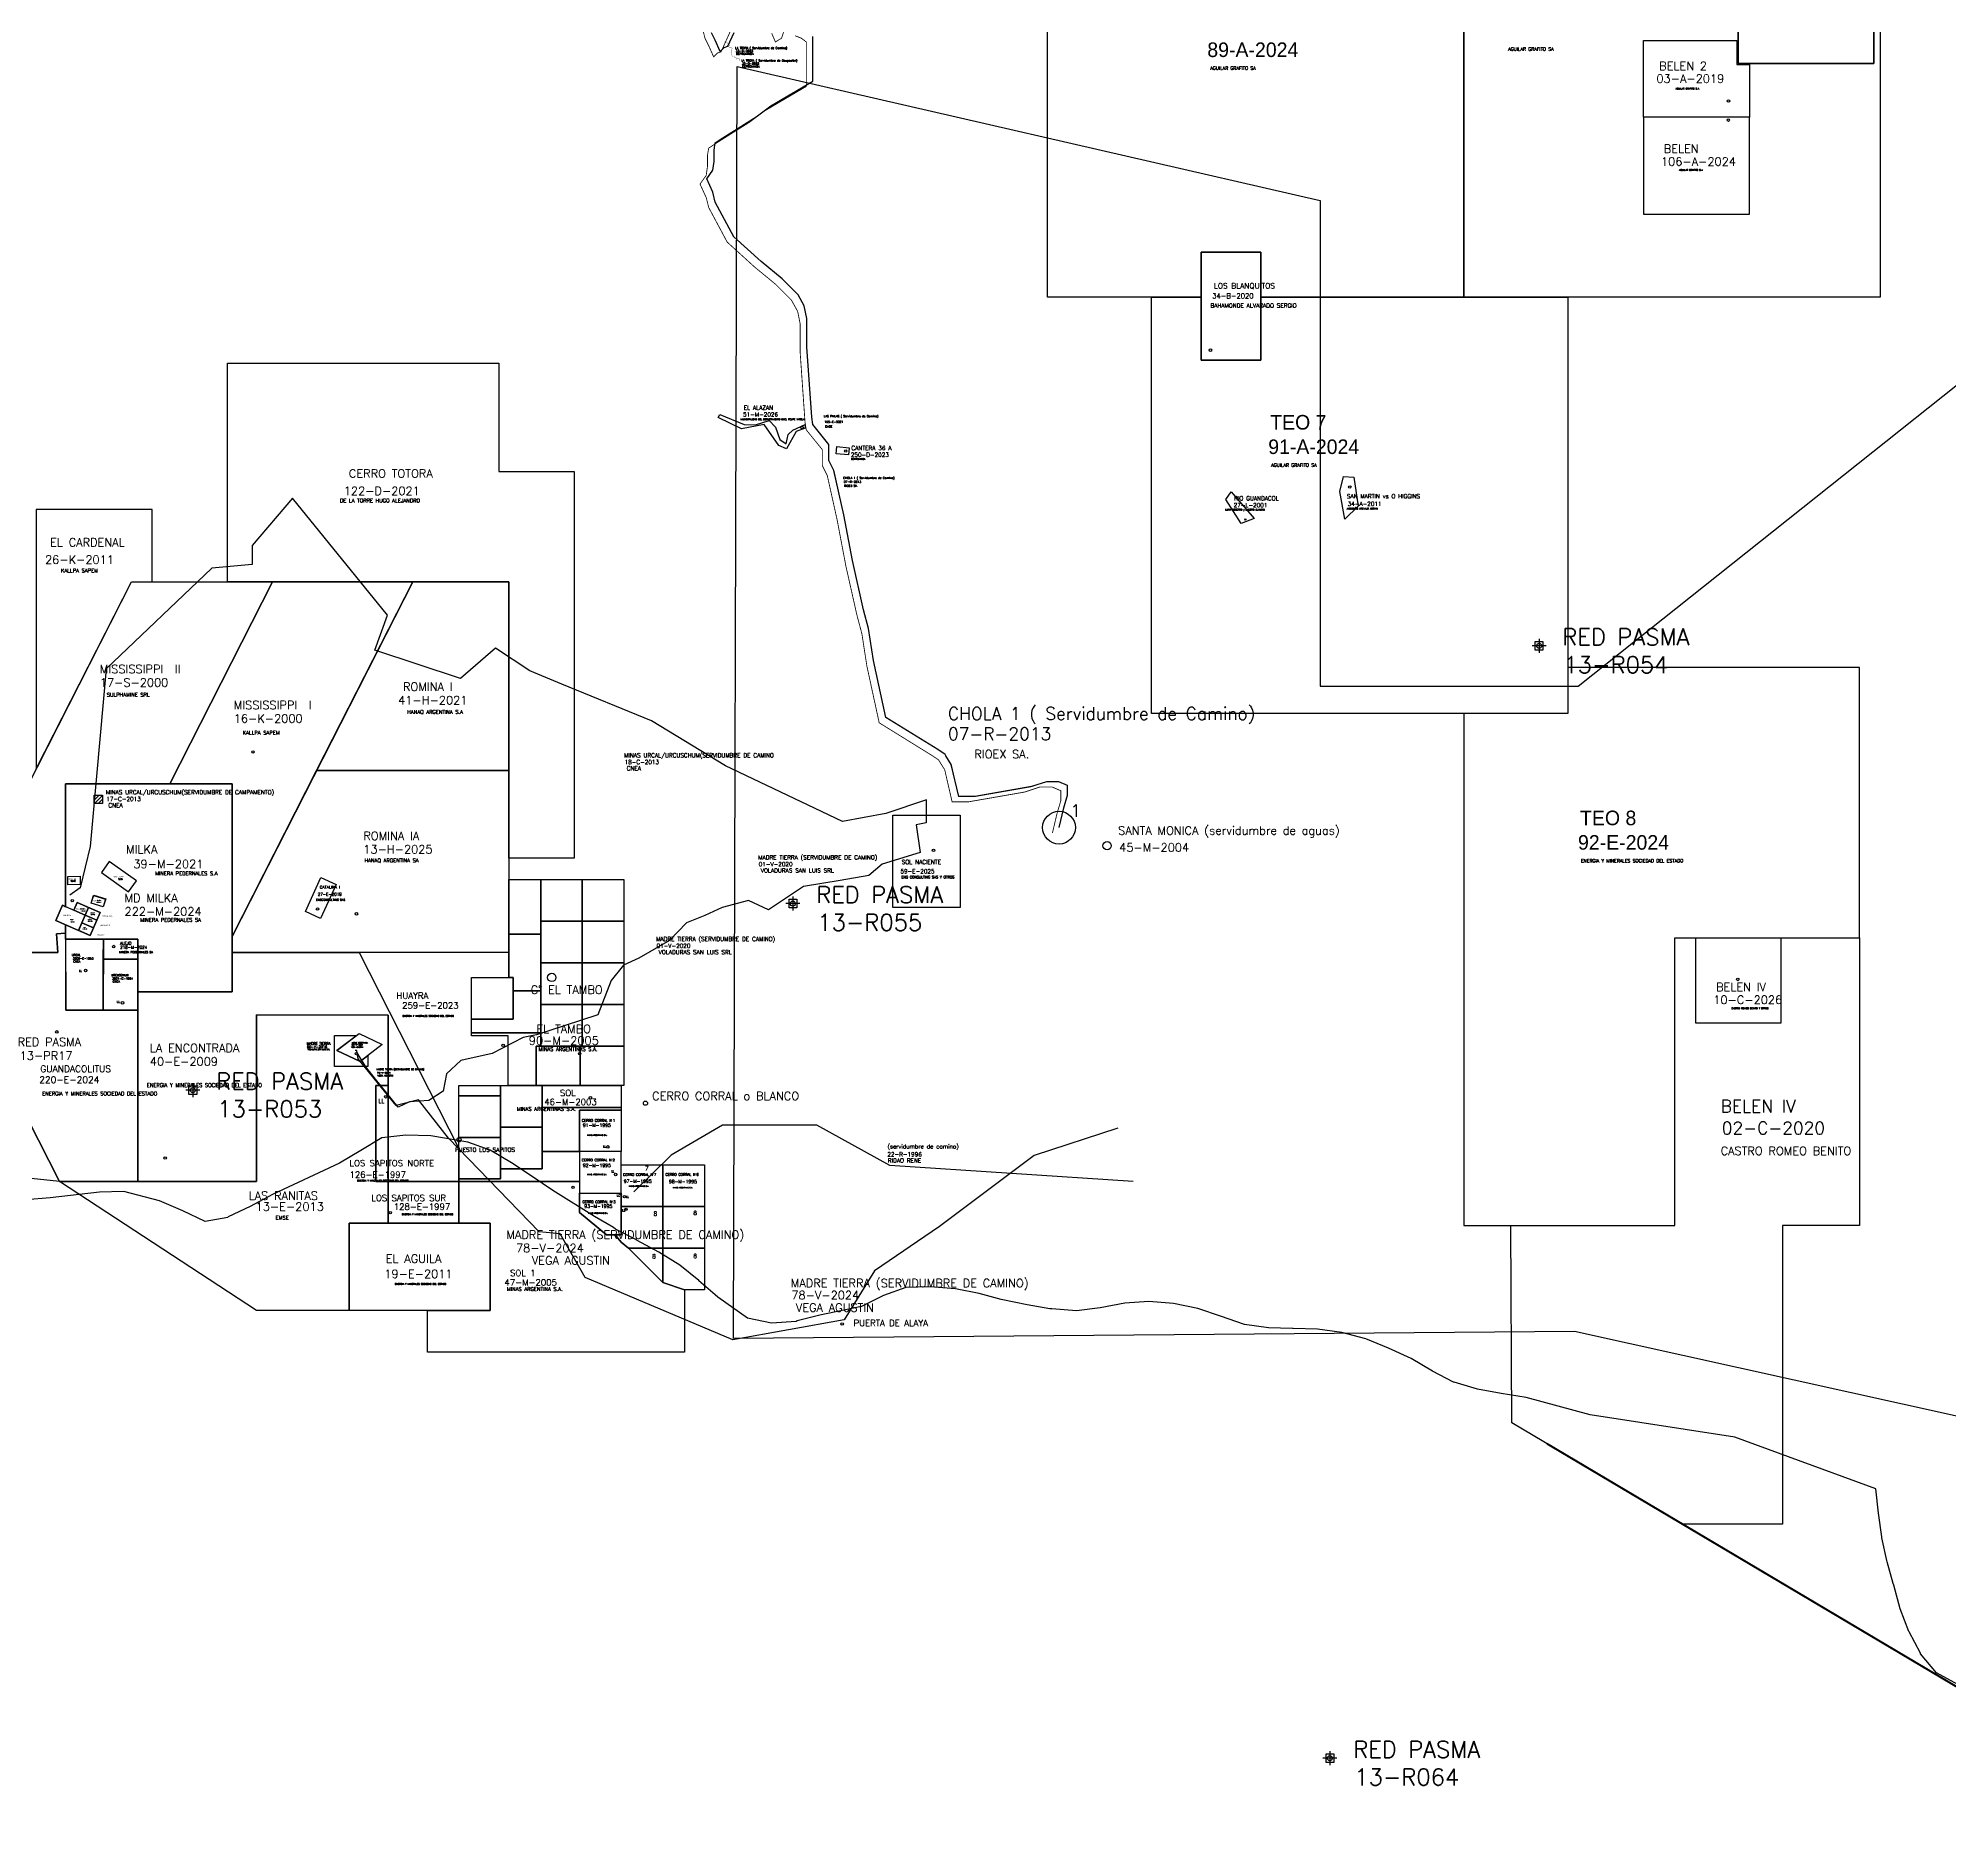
# Model space of a CAD drawing. Header units: metres. Extents: x -4406421 to 6012633, y 6449185 to 13337258.
# Drawn here: x 2520303 to 2566224, y 6709656 to 6752455 of the extents above; entities that cross this region are included whole.
import ezdxf

# ---------------------------------------------------------------- set-up
doc = ezdxf.new("R2010")
doc.units = ezdxf.units.M
doc.header["$LTSCALE"] = 20
doc.header["$MEASUREMENT"] = 0
for name, color, linetype in [('BLOQUE-PASMA', 40, 'CONTINUOUS'), ('CAMINOS', 7, 'CONTINUOUS'), ('CANTERAS', 6, 'CONTINUOUS'), ('CATEOS', 7, 'CONTINUOUS'), ('LIMDEP', 9, 'CONTINUOUS'), ('LIMITES', 119, 'CONTINUOUS'), ('MANIFEST', 1, 'CONTINUOUS'), ('MANIFEST-TEMP', 3, 'CONTINUOUS'), ('MINAPASMA', 40, 'CONTINUOUS'), ('MINAS', 76, 'CONTINUOUS'), ('P.A.S.M.A puntos', 241, 'CONTINUOUS'), ('PASMA NOMBRE', 40, 'CONTINUOUS'), ('SERVIDUMBRE', 44, 'CONTINUOUS'), ('ZONAS', 5, 'CONTINUOUS')]:
    doc.layers.add(name, color=color, linetype=linetype)
doc.layers.add('TITULARES', color=7, linetype='CONTINUOUS', true_color=0x04fbc6)
doc.styles.add('ROMANS', font='romans.shx', dxfattribs={"oblique": 1.17516e-08, "height": 3})

msp = doc.modelspace()

# ---------------------------------------------------------------- hatches: boundary and pattern name
at = {"layer": 'SERVIDUMBRE', "ltscale": 100}
h = msp.add_hatch(dxfattribs=at)
h.set_pattern_fill('ANSI31', color=256, scale=500, style=0)
h.paths.add_polyline_path([(2521648, 6734269), (2521848, 6734269), (2521848, 6734069), (2521648, 6734069)])

# ---------------------------------------------------------------- linework, layer by layer
at = {"layer": 'CAMINOS', "color": 2, "linetype": 'Continuous'}
msp.add_circle((2532640, 6729892), 100, dxfattribs=at)
at = {"layer": 'CAMINOS', "linetype": 'Continuous'}
for centre in [(2534890, 6726870), (2530410, 6725992)]:
    msp.add_circle(centre, 50, dxfattribs=at)
at = {"layer": 'CAMINOS', "color": 2, "ltscale": 100}
msp.add_circle((2539616, 6721567), 30, dxfattribs=at)
at = {"layer": 'CANTERAS', "ltscale": 100}
for points in [[(2548240, 6747315), (2549674, 6747315), (2549674, 6744717), (2548240, 6744717)], [(2538097, 6742668), (2537741, 6743176), (2537200, 6743073), (2536639, 6743346), (2536678, 6743418), (2537264, 6743176), (2537537, 6743171), (2537864, 6743275), (2538012, 6743112), (2538118, 6742816), (2538271, 6742709), (2538315, 6742931), (2538427, 6743041), (2538730, 6743172), (2538725, 6743091), (2538509, 6743007), (2538275, 6742592)], [(2539486, 6742646), (2539784, 6742617), (2539768, 6742443), (2539469, 6742472)], [(2552015, 6741215), (2551694, 6740898), (2551573, 6741563), (2551663, 6741927), (2551911, 6741913)]]:
    msp.add_lwpolyline(points, close=True, dxfattribs=at)
at = {"layer": 'CANTERAS', "linetype": 'Continuous'}
msp.add_lwpolyline([(2549512, 6740913), (2549202, 6740793), (2548829, 6741370), (2548962, 6741556)], close=True, dxfattribs=at)
at = {"layer": 'CANTERAS', "ltscale": 100}
for centre in [(2548463, 6744962), (2538652, 6743102), (2539701, 6742538), (2551810, 6741673)]:
    msp.add_circle(centre, 30, dxfattribs=at)
at = {"layer": 'CANTERAS', "linetype": 'Continuous'}
msp.add_circle((2549299, 6740893), 15.1, dxfattribs=at)
at = {"layer": 'CATEOS', "ltscale": 100}
for points in [[(2564400, 6761042), (2564400, 6751849), (2561138, 6751849), (2561138, 6761042)], [(2524850, 6744650), (2531370, 6744650), (2531370, 6742050), (2533180, 6742050), (2533180, 6732760), (2531610, 6732760), (2531610, 6739392), (2524850, 6739392)], [(2522545, 6739392), (2523043, 6739392), (2523043, 6741133), (2520257, 6741133), (2520257, 6734902)], [(2531610, 6739392), (2531610, 6734861), (2526991, 6734861), (2529301, 6739392)], [(2564054, 6737334), (2557048, 6737334), (2557048, 6736234), (2554548, 6736234), (2554548, 6723935), (2559619, 6723935), (2559619, 6730841), (2564054, 6730841)], [(2513582, 6725753), (2513310, 6730492), (2518010, 6730492), (2520813, 6724992)], [(2520813, 6724992), (2525545, 6724992), (2525545, 6728992), (2528707, 6728987), (2528707, 6727292), (2528410, 6727292), (2528410, 6724992), (2528707, 6724992), (2528707, 6723992), (2527769, 6723992), (2527769, 6721892), (2525545, 6721892)], [(2527769, 6723992), (2531160, 6723992), (2531160, 6721892), (2527769, 6721892)]]:
    msp.add_lwpolyline(points, close=True, dxfattribs=at)
at = {"layer": 'CATEOS', "color": 0, "ltscale": 100}
for points in [[(2544548, 6756234), (2554548, 6756234), (2554548, 6746234), (2549674, 6746234), (2549674, 6747315), (2548240, 6747315), (2548240, 6746234), (2544548, 6746234)], [(2554548, 6756234), (2561138, 6756234), (2561138, 6751849), (2564400, 6751849), (2564400, 6756234), (2564548, 6756234), (2564548, 6746234), (2554548, 6746234)], [(2547048, 6746234), (2548240, 6746234), (2548240, 6744717), (2549674, 6744717), (2549674, 6746234), (2557048, 6746234), (2557048, 6736234), (2547048, 6736234)], [(2520960, 6734542), (2524960, 6734542), (2524960, 6729542), (2522693, 6729542), (2522693, 6730809), (2520960, 6730809), (2520960, 6731155), (2520723, 6731258), (2520883, 6731625), (2520960, 6731591)], [(2559619, 6730841), (2564054, 6730841), (2564054, 6723935), (2562204, 6723935), (2562204, 6716761), (2559800, 6716761), (2555700, 6719194), (2555682, 6723935), (2559619, 6723935)]]:
    msp.add_lwpolyline(points, close=True, dxfattribs=at)
at = {"layer": 'LIMDEP', "linetype": 'Continuous'}
msp.add_lwpolyline([(2566416, 6712908), (2565904, 6713188), (2565520, 6713645), (2565520, 6713656), (2565252, 6714167), (2565242, 6714178), (2565033, 6714723), (2564881, 6715289), (2564862, 6715333), (2564720, 6715855), (2564710, 6715888), (2564588, 6716432), (2564588, 6716455), (2564514, 6717020), (2564449, 6717608), (2561058, 6718846), (2557585, 6719386), (2556048, 6719803), (2555448, 6719895), (2554878, 6719998), (2554317, 6720167), (2554298, 6720167), (2553795, 6720435), (2553284, 6720737), (2552743, 6720983), (2552192, 6721207), (2551621, 6721365), (2551031, 6721446), (2550450, 6721459), (2550431, 6721459), (2549859, 6721473), (2549279, 6721553), (2549259, 6721564), (2548728, 6721744), (2548157, 6721935), (2547577, 6722059), (2546986, 6722106), (2546405, 6722064), (2545814, 6721956), (2545242, 6721880), (2544652, 6721927), (2544603, 6721927), (2544061, 6722029), (2543432, 6722153), (2542910, 6722299), (2542339, 6722412), (2541729, 6722459), (2541148, 6722439), (2540605, 6722252), (2540081, 6721988), (2539083, 6721781), (2538531, 6721639), (2538511, 6721628), (2537921, 6721586), (2537340, 6721709), (2536625, 6722211), (2536567, 6722266), (2536171, 6722600), (2536171, 6722611), (2535717, 6722978), (2535215, 6723290), (2534692, 6723569), (2534644, 6723602), (2534170, 6723848), (2534122, 6723881), (2533668, 6724148), (2532662, 6724772), (2532169, 6725106), (2531676, 6725440), (2531163, 6725741), (2530622, 6725931), (2529731, 6726088), (2529130, 6726101), (2528559, 6726036), (2528054, 6725738), (2527540, 6725428), (2525930, 6724678), (2525397, 6724391), (2524864, 6724138), (2524854, 6724127), (2524311, 6724028), (2523779, 6724284), (2523218, 6724529), (2522357, 6724753), (2521775, 6724731), (2520593, 6724601), (2520003, 6724546)], dxfattribs=at)
at = {"layer": 'LIMITES', "ltscale": 1500, "const_width": 50, "flags": 128}
msp.add_lwpolyline([(2556547, 6718691), (2571732, 6709681)], dxfattribs=at)
at = {"layer": 'MANIFEST', "ltscale": 100}
for points in [[(2558870, 6752400), (2561110, 6752400), (2561110, 6751825), (2561410, 6751825), (2561410, 6750561), (2558870, 6750561)], [(2561410, 6750561), (2558870, 6750561), (2558870, 6748228), (2561410, 6748228)], [(2522545, 6739392), (2525934, 6739392), (2523462, 6734542), (2520960, 6734542), (2520960, 6731591), (2520883, 6731625), (2520723, 6731258), (2520960, 6731155), (2520960, 6730953), (2520740, 6730938), (2520774, 6730492), (2518010, 6730492)], [(2531610, 6734861), (2531610, 6730492), (2524960, 6730492), (2524960, 6730874), (2526991, 6734861)], [(2520960, 6734542), (2524960, 6734542), (2524960, 6729542), (2522693, 6729542), (2522693, 6730809), (2520961, 6730809), (2520960, 6731155), (2521548, 6730899), (2521789, 6731452), (2521239, 6731692), (2521158, 6731505), (2520960, 6731591)], [(2540836, 6733790), (2542450, 6733790), (2542450, 6731569), (2540836, 6731569)], [(2527094, 6732292), (2527458, 6732126), (2527085, 6731307), (2526721, 6731473)], [(2521867, 6730809), (2522693, 6730809), (2522693, 6730330), (2521866, 6730330)], [(2560125, 6730841), (2562169, 6730841), (2562169, 6728795), (2560125, 6728795)], [(2528010, 6730492), (2530410, 6725782), (2530410, 6727292), (2531595, 6727292), (2531595, 6728492), (2530710, 6728492), (2530710, 6729892), (2531610, 6729892), (2531610, 6730492)], [(2528013, 6728545), (2528568, 6728282), (2528033, 6727874), (2527478, 6728137)], [(2530410, 6724992), (2533305, 6724992), (2533305, 6724247), (2533954, 6723707), (2534159, 6723707), (2534305, 6723532), (2534480, 6723386), (2535305, 6722561), (2535830, 6722386), (2535831, 6720892), (2529653, 6720892), (2529653, 6721892), (2531160, 6721892), (2531160, 6723992), (2530410, 6723992)]]:
    msp.add_lwpolyline(points, close=True, dxfattribs=at)
at = {"layer": 'MANIFEST', "linetype": 'Continuous'}
for points in [[(2523462, 6734542), (2525934, 6739392), (2529301, 6739392), (2524960, 6730874), (2524960, 6734542)], [(2528707, 6724992), (2530410, 6724992), (2530410, 6723992), (2528707, 6723992)]]:
    msp.add_lwpolyline(points, close=True, dxfattribs=at)
at = {"layer": 'MANIFEST', "color": 1, "ltscale": 100}
for points in [[(2518010, 6730492), (2520774, 6730492), (2520740, 6730938), (2520960, 6730953), (2520966, 6729107), (2522693, 6729109), (2522693, 6724992), (2520813, 6724992)], [(2522693, 6729542), (2524960, 6729542), (2524960, 6730492), (2528010, 6730492), (2530410, 6725782), (2530410, 6724992), (2528707, 6724992), (2528707, 6728987), (2525545, 6728992), (2525545, 6724992), (2522693, 6724992)]]:
    msp.add_lwpolyline(points, close=True, dxfattribs=at)
at = {"layer": 'MANIFEST', "ltscale": 100}
for centre in [(2560908, 6750947), (2560906, 6750488), (2541809, 6732944), (2527013, 6731536), (2527947, 6731419), (2522116, 6730633), (2561131, 6729844), (2527947, 6728061), (2531471, 6728262), (2533310, 6728060), (2533568, 6727000), (2533150, 6724850)]:
    msp.add_circle(centre, 30, dxfattribs=at)
at = {"layer": 'MANIFEST', "linetype": 'Continuous'}
for centre in [(2525462, 6735309), (2528760, 6724242)]:
    msp.add_circle(centre, 30, dxfattribs=at)
at = {"layer": 'MANIFEST', "color": 1, "ltscale": 100}
for centre in [(2521120, 6731736), (2520750, 6728583), (2523351, 6725552)]:
    msp.add_circle(centre, 30, dxfattribs=at)
at = {"layer": 'MANIFEST-TEMP', "color": 4, "ltscale": 100}
msp.add_lwpolyline([(2520966, 6729107), (2520966, 6730809), (2521867, 6730809), (2521866, 6729110)], close=True, dxfattribs=at)
at = {"layer": 'MANIFEST-TEMP', "ltscale": 100}
msp.add_lwpolyline([(2528220, 6728016), (2528220, 6727750), (2527420, 6727750), (2527420, 6728500), (2527954, 6728500), (2527478, 6728137), (2528033, 6727874)], close=True, dxfattribs=at)
at = {"layer": 'MANIFEST-TEMP', "color": 2, "ltscale": 100}
for centre, radius in [((2522693, 6729542), 0.00257), ((2524960, 6729542), 0.00578)]:
    msp.add_circle(centre, radius, dxfattribs=at)
at = {"layer": 'MINAPASMA'}
for p, q in [((2520723, 6731258), (2520883, 6731625)), ((2520883, 6731625), (2521433, 6731386)), ((2521158, 6731505), (2521237, 6731689)), ((2521237, 6731689), (2521513, 6731569)), ((2521576, 6731672), (2521634, 6731863)), ((2521863, 6731585), (2521576, 6731672)), ((2521634, 6731863), (2521921, 6731776)), ((2521921, 6731776), (2521863, 6731585)), ((2521273, 6731019), (2520723, 6731258)), ((2521433, 6731386), (2521158, 6731505)), ((2521433, 6731386), (2521273, 6731019)), ((2521273, 6731019), (2521353, 6731202)), ((2521353, 6731202), (2521433, 6731386)), ((2521353, 6731202), (2521628, 6731083)), ((2521628, 6731083), (2521353, 6731202)), ((2521433, 6731386), (2521513, 6731569)), ((2521513, 6731569), (2521433, 6731386)), ((2521433, 6731386), (2521708, 6731266)), ((2521708, 6731266), (2521433, 6731386)), ((2521513, 6731569), (2521788, 6731449)), ((2521708, 6731266), (2521628, 6731083)), ((2521788, 6731449), (2521708, 6731266)), ((2521548, 6730899), (2521273, 6731019)), ((2521628, 6731083), (2521548, 6730899))]:
    msp.add_line(p, q, dxfattribs=at)
at = {"layer": 'MINAPASMA', "linetype": 'Continuous'}
msp.add_lwpolyline([(2522010, 6732676), (2521823, 6732414), (2522473, 6731948), (2522661, 6732210)], close=True, dxfattribs=at)
at = {"layer": 'MINAS'}
for points in [[(2521010, 6732319), (2521310, 6732324), (2521314, 6732124), (2521014, 6732119), (2521010, 6732319)], [(2521239, 6731692), (2521514, 6731572), (2521434, 6731389), (2521159, 6731508), (2521239, 6731692)], [(2521636, 6731867), (2521923, 6731779), (2521864, 6731588), (2521577, 6731675), (2521636, 6731867)], [(2521354, 6731205), (2521629, 6731086), (2521550, 6730902), (2521275, 6731016), (2521354, 6731205)], [(2521434, 6731389), (2521709, 6731269), (2521629, 6731086), (2521354, 6731205), (2521434, 6731389)], [(2521514, 6731572), (2521789, 6731452), (2521709, 6731269), (2521434, 6731389), (2521514, 6731572)]]:
    msp.add_lwpolyline(points, dxfattribs=at)
at = {"layer": 'MINAS', "ltscale": 100}
for points in [[(2531610, 6732242), (2534373, 6732242), (2534373, 6727292), (2531595, 6727292), (2531595, 6728492), (2530710, 6728492), (2530710, 6729892), (2531610, 6729892)], [(2531610, 6732242), (2532373, 6732242), (2532373, 6730930), (2531610, 6730930)], [(2532373, 6732242), (2533373, 6732242), (2533373, 6731242), (2532373, 6731242)], [(2533373, 6732242), (2534373, 6732242), (2534373, 6731242), (2533373, 6731242)], [(2532373, 6731242), (2533373, 6731242), (2533373, 6730242), (2532373, 6730242)], [(2533373, 6731242), (2534373, 6731242), (2534373, 6730242), (2533373, 6730242)], [(2520966, 6729107), (2520966, 6730809), (2521867, 6730809), (2521866, 6729110)], [(2531615, 6730930), (2532373, 6730930), (2532373, 6729569), (2531710, 6729569), (2531710, 6729892), (2531615, 6729892)], [(2521866, 6729110), (2521866, 6730330), (2522693, 6730330), (2522693, 6729109)], [(2532373, 6730242), (2533373, 6730242), (2533373, 6729242), (2532373, 6729242)], [(2533373, 6730242), (2534373, 6730242), (2534373, 6729242), (2533373, 6729242)], [(2530710, 6729892), (2531710, 6729892), (2531710, 6728892), (2530710, 6728892)], [(2531710, 6729569), (2532373, 6729569), (2532373, 6728560), (2530713, 6728560), (2530713, 6728892), (2531710, 6728892)], [(2532373, 6729242), (2533373, 6729242), (2533373, 6728242), (2532373, 6728242)], [(2533373, 6729242), (2534373, 6729242), (2534373, 6728242), (2533373, 6728242)], [(2530710, 6728560), (2532373, 6728560), (2532373, 6728242), (2532266, 6728242), (2532266, 6727292), (2531595, 6727292), (2531595, 6728492), (2530710, 6728492)], [(2532266, 6728242), (2533319, 6728242), (2533319, 6727292), (2532266, 6727292)], [(2533319, 6728242), (2534373, 6728242), (2534373, 6727292), (2533319, 6727292)], [(2528410, 6727292), (2528707, 6727292), (2528707, 6724992), (2528410, 6724992)], [(2530410, 6727292), (2531410, 6727292), (2531410, 6727050), (2530410, 6727050)], [(2530410, 6727050), (2531410, 6727050), (2531410, 6726050), (2530410, 6726050)], [(2531410, 6727292), (2532410, 6727292), (2532410, 6726292), (2531410, 6726292)], [(2532410, 6727292), (2534305, 6727292), (2534305, 6726765), (2532410, 6726765)], [(2532410, 6726765), (2534305, 6726765), (2534305, 6726707), (2533305, 6726707), (2533305, 6725711), (2532410, 6725711)], [(2531410, 6726292), (2532410, 6726292), (2532410, 6725292), (2531410, 6725292)], [(2530410, 6726050), (2531410, 6726050), (2531410, 6725050), (2530410, 6725050)], [(2532410, 6725711), (2533305, 6725711), (2533305, 6724992), (2530410, 6724992), (2530410, 6725050), (2531410, 6725050), (2531410, 6725292), (2532410, 6725292)], [(2533305, 6724707), (2534305, 6724707), (2534305, 6723707), (2533954, 6723707), (2533305, 6724247)], [(2534305, 6724386), (2535305, 6724386), (2535305, 6723386), (2534480, 6723386), (2534305, 6723532), (2534159, 6723707), (2534305, 6723707)], [(2534480, 6723386), (2535305, 6723386), (2535305, 6722561)], [(2535305, 6723386), (2536305, 6723386), (2536305, 6722386), (2535830, 6722386), (2535305, 6722561)]]:
    msp.add_lwpolyline(points, close=True, dxfattribs=at)
at = {"layer": 'MINAS', "linetype": 'Continuous'}
for points in [[(2534305, 6726707), (2534305, 6725707), (2533305, 6725707), (2533305, 6726707)], [(2534305, 6725707), (2533305, 6725707), (2533305, 6724707), (2534305, 6724707)], [(2535305, 6725386), (2535305, 6724386), (2534305, 6724386), (2534305, 6725386)], [(2536305, 6725386), (2536305, 6724386), (2535305, 6724386), (2535305, 6725386)], [(2536305, 6724386), (2536305, 6723386), (2535305, 6723386), (2535305, 6724386)]]:
    msp.add_lwpolyline(points, close=True, dxfattribs=at)
at = {"layer": 'MINAS', "color": 0, "ltscale": 100}
msp.add_lwpolyline([(2534286, 6724694), (2534305, 6724671)], dxfattribs=at)
at = {"layer": 'MINAS', "linetype": 'Continuous'}
msp.add_lwpolyline([(2534426, 6724328), (2534420, 6724314)], dxfattribs=at)
at = {"layer": 'MINAS', "color": 0, "ltscale": 100}
for centre in [(2521442, 6730059), (2522328, 6729281)]:
    msp.add_circle(centre, 30, dxfattribs=at)
at = {"layer": 'MINAS', "ltscale": 100}
for centre, radius in [((2528650, 6727025), 30), ((2533986, 6725821), 30), ((2534296, 6724683), 16.4), ((2534423, 6724321), 30)]:
    msp.add_circle(centre, radius, dxfattribs=at)
at = {"layer": 'MINAS', "linetype": 'Continuous'}
for centre in [(2534174, 6725157), (2534384, 6724624)]:
    msp.add_circle(centre, 30, dxfattribs=at)
at = {"layer": 'P.A.S.M.A puntos', "ltscale": 100}
for p, q in [((2556357, 6738026), (2556357, 6737689)), ((2556357, 6738026), (2556357, 6737689)), ((2556526, 6737857), (2556188, 6737857)), ((2556526, 6737857), (2556188, 6737857)), ((2538601, 6731666), (2538263, 6731666)), ((2538601, 6731666), (2538263, 6731666)), ((2538432, 6731835), (2538432, 6731498)), ((2538432, 6731835), (2538432, 6731498)), ((2524185, 6727185), (2523848, 6727185)), ((2524185, 6727185), (2523848, 6727185)), ((2524017, 6727354), (2524017, 6727016)), ((2524017, 6727354), (2524017, 6727016)), ((2551501, 6711135), (2551164, 6711135)), ((2551501, 6711135), (2551164, 6711135)), ((2551333, 6711303), (2551333, 6710966)), ((2551333, 6711303), (2551333, 6710966))]:
    msp.add_line(p, q, dxfattribs=at)
for points in [[(2556264, 6737964), (2556450, 6737964), (2556450, 6737751), (2556264, 6737751)], [(2556264, 6737964), (2556450, 6737964), (2556450, 6737751), (2556264, 6737751)], [(2538339, 6731772), (2538525, 6731772), (2538525, 6731560), (2538339, 6731560)], [(2538339, 6731772), (2538525, 6731772), (2538525, 6731560), (2538339, 6731560)], [(2523924, 6727291), (2524109, 6727291), (2524109, 6727079), (2523924, 6727079)], [(2523924, 6727291), (2524109, 6727291), (2524109, 6727079), (2523924, 6727079)], [(2551240, 6711241), (2551425, 6711241), (2551425, 6711029), (2551240, 6711029)], [(2551240, 6711241), (2551425, 6711241), (2551425, 6711029), (2551240, 6711029)]]:
    msp.add_lwpolyline(points, close=True, dxfattribs=at)
for centre in [(2556357, 6737857), (2556357, 6737857), (2538432, 6731666), (2538432, 6731666), (2524017, 6727185), (2524017, 6727185), (2551333, 6711135), (2551333, 6711135)]:
    msp.add_circle(centre, 60, dxfattribs=at)
at = {"layer": 'SERVIDUMBRE', "linetype": 'Continuous', "const_width": 20}
for points in [[(2536973, 6752722), (2536854, 6752455), (2536706, 6752128), (2536617, 6752098), (2536528, 6752009), (2536409, 6752276), (2536320, 6752455), (2536261, 6752692)], [(2544667, 6733363), (2544780, 6733842), (2544869, 6734139), (2544869, 6734377), (2544661, 6734466), (2544365, 6734466), (2544008, 6734347), (2542643, 6734109), (2542346, 6734109), (2542257, 6734109), (2542079, 6734881), (2541949, 6735088), (2541930, 6735119), (2541752, 6735237), (2540505, 6736009), (2540209, 6737375), (2540090, 6738147), (2539971, 6738592), (2539704, 6739779), (2539496, 6740878), (2539259, 6741946), (2539140, 6742184), (2539140, 6742332), (2539140, 6742570), (2538754, 6743045), (2538724, 6743223), (2538606, 6744915), (2538606, 6745597), (2538546, 6745894), (2538398, 6746161), (2538012, 6746547), (2537507, 6746963), (2536854, 6747557), (2536409, 6748388), (2536350, 6748625), (2536201, 6748952), (2536350, 6749160), (2536379, 6749367), (2536379, 6749634), (2536409, 6749813), (2536587, 6749931), (2537389, 6750436), (2537745, 6750703), (2538754, 6751297), (2538754, 6751683), (2538754, 6752098), (2538754, 6752365), (2538635, 6752455), (2538487, 6752514)], [(2538220, 6752633), (2538160, 6752455), (2538012, 6752365), (2537923, 6752573)]]:
    msp.add_lwpolyline(points, dxfattribs=at)
at = {"layer": 'SERVIDUMBRE', "ltscale": 600, "const_width": 20}
for points in [[(2544827, 6733491), (2544939, 6733970), (2545028, 6734267), (2545028, 6734505), (2544821, 6734594), (2544524, 6734594), (2544168, 6734475), (2542802, 6734237), (2542505, 6734237), (2542416, 6734237), (2542238, 6735009), (2542109, 6735216), (2542090, 6735247), (2541912, 6735365), (2540665, 6736137), (2540368, 6737503), (2540249, 6738275), (2540131, 6738720), (2539863, 6739907), (2539656, 6741006), (2539418, 6742074), (2539299, 6742312), (2539299, 6742460), (2539299, 6742698), (2538913, 6743173), (2538884, 6743351), (2538765, 6745043), (2538765, 6745725), (2538706, 6746022), (2538557, 6746289), (2538171, 6746675), (2537667, 6747091), (2537014, 6747685), (2536568, 6748516), (2536509, 6748753), (2536361, 6749080), (2536509, 6749288), (2536539, 6749495), (2536539, 6749763), (2536568, 6749941), (2536746, 6750059), (2537548, 6750564), (2537904, 6750831), (2538913, 6751425), (2538913, 6751811), (2538913, 6752226), (2538913, 6752494)], [(2537014, 6752583), (2536865, 6752256), (2536776, 6752226), (2536687, 6752137), (2536568, 6752405), (2536479, 6752583)]]:
    msp.add_lwpolyline(points, dxfattribs=at)
at = {"layer": 'SERVIDUMBRE'}
for points in [[(2544827, 6733491), (2544939, 6733970), (2545028, 6734267), (2545028, 6734505), (2544821, 6734594), (2544524, 6734594), (2544168, 6734475), (2542802, 6734237), (2542505, 6734237), (2542416, 6734237), (2542238, 6735009), (2542109, 6735216), (2542090, 6735247), (2541912, 6735365), (2540665, 6736137), (2540368, 6737503), (2540249, 6738275), (2540131, 6738720), (2539863, 6739907), (2539656, 6741006), (2539418, 6742074), (2539299, 6742312), (2539299, 6742460), (2539299, 6742698), (2538913, 6743173), (2538884, 6743351), (2538765, 6745043), (2538765, 6745725), (2538706, 6746022), (2538557, 6746289), (2538171, 6746675), (2537667, 6747091), (2537014, 6747685), (2536568, 6748516), (2536509, 6748753), (2536361, 6749080), (2536509, 6749288), (2536539, 6749495), (2536539, 6749763), (2536568, 6749941), (2536746, 6750059), (2537548, 6750564), (2537904, 6750831), (2538913, 6751425), (2538913, 6751811), (2538913, 6752226), (2538913, 6752494)], [(2537014, 6752583), (2536865, 6752256), (2536776, 6752226), (2536687, 6752137), (2536568, 6752405), (2536479, 6752583)]]:
    msp.add_lwpolyline(points, dxfattribs=at)
at = {"layer": 'SERVIDUMBRE', "const_width": 6}
msp.add_lwpolyline([(2536795, 6752366), (2536820, 6752354), (2536852, 6752342), (2536879, 6752322), (2536895, 6752309), (2536909, 6752283), (2536893, 6752265), (2536893, 6752252), (2536904, 6752233), (2536919, 6752226), (2536925, 6752223), (2536932, 6752224), (2536950, 6752224), (2536964, 6752218), (2536971, 6752208), (2536972, 6752199), (2536963, 6752182), (2536960, 6752172), (2536956, 6752160), (2536956, 6752148), (2536958, 6752137), (2536963, 6752128), (2536964, 6752122), (2536963, 6752117), (2536953, 6752097), (2536951, 6752088), (2536947, 6752082), (2536947, 6752080), (2536953, 6752067), (2536958, 6752054), (2536962, 6752046), (2536967, 6752041), (2536971, 6752034), (2536976, 6752029), (2536988, 6752024), (2536993, 6752023), (2536997, 6752023), (2537006, 6752028), (2537011, 6752029), (2537015, 6752027), (2537020, 6752023), (2537028, 6752011), (2537029, 6752007), (2537027, 6752003), (2537022, 6751995), (2537021, 6751990), (2537025, 6751989), (2537028, 6751988), (2537039, 6751989), (2537047, 6751983), (2537050, 6751983), (2537060, 6751989), (2537068, 6751988), (2537071, 6751986), (2537071, 6751975), (2537075, 6751971), (2537074, 6751959), (2537080, 6751956), (2537086, 6751954), (2537089, 6751956), (2537097, 6751960), (2537104, 6751961), (2537115, 6751961), (2537131, 6751960), (2537137, 6751962), (2537145, 6751966), (2537149, 6751965), (2537162, 6751932)], dxfattribs=at)
at = {"layer": 'SERVIDUMBRE', "const_width": 4}
msp.add_lwpolyline([(2537148, 6751917), (2537147, 6751947), (2537177, 6751948), (2537179, 6751917)], close=True, dxfattribs=at)
at = {"layer": 'SERVIDUMBRE', "lineweight": 30, "ltscale": 100}
for points in [[(2541638, 6734161), (2540661, 6733829), (2539625, 6733638), (2536810, 6734979), (2535035, 6736053), (2532880, 6736939), (2532113, 6737255), (2531291, 6737802), (2530448, 6737074), (2528388, 6737751), (2528690, 6738597), (2526407, 6741406), (2525441, 6740272), (2525446, 6739815), (2524476, 6739727), (2521931, 6737306), (2521552, 6733035), (2521313, 6732041), (2521065, 6731868)], [(2546240, 6726269), (2544231, 6725615), (2541956, 6723906), (2540389, 6722846), (2539661, 6721666), (2536988, 6721183), (2533440, 6722687), (2532840, 6723730), (2532337, 6723778), (2530155, 6726029), (2529437, 6726951), (2528902, 6726814), (2527989, 6727937), (2527960, 6728140), (2527920, 6728134)]]:
    msp.add_lwpolyline(points, dxfattribs=at)
at = {"layer": 'SERVIDUMBRE', "ltscale": 100}
msp.add_lwpolyline([(2521648, 6734269), (2521848, 6734269), (2521848, 6734069), (2521648, 6734069)], close=True, dxfattribs=at)
for points in [[(2541630, 6734161), (2541632, 6733605), (2541396, 6733554), (2541488, 6732893), (2540574, 6732614), (2540258, 6732344), (2539567, 6732221), (2538689, 6732078), (2537844, 6731512), (2537362, 6731740), (2536734, 6731573), (2536318, 6731380), (2535880, 6731201), (2535465, 6730781), (2534732, 6730358), (2534360, 6730188), (2534065, 6729818), (2533748, 6728990), (2532940, 6728733), (2532269, 6728515), (2531952, 6728447), (2531211, 6728061), (2530452, 6727895), (2530114, 6727574), (2530028, 6727156), (2529690, 6726934), (2529218, 6726905), (2528949, 6726772), (2528401, 6727449), (2528176, 6727742), (2527985, 6728040)], [(2546610, 6724992), (2540760, 6725372), (2539010, 6726342), (2536740, 6726342), (2535510, 6725622), (2534610, 6724742)]]:
    msp.add_lwpolyline(points, dxfattribs=at)
at = {"layer": 'SERVIDUMBRE', "color": 0, "ltscale": 100}
msp.add_circle((2544826, 6733491), 394, dxfattribs=at)
at = {"layer": 'SERVIDUMBRE', "ltscale": 100}
msp.add_circle((2545981, 6733057), 100, dxfattribs=at)
at = {"layer": 'ZONAS', "ltscale": 100}
msp.add_lwpolyline([(2537094, 6751778), (2551100, 6748557), (2551100, 6736888), (2557294, 6736888), (2571769, 6748400), (2571762, 6762604), (2601222, 6762491), (2608179, 6735592), (2608639, 6709989), (2557206, 6721388), (2537006, 6721218)], close=True, dxfattribs=at)

# ---------------------------------------------------------------- texts
at = {"layer": 'BLOQUE-PASMA', "ltscale": 100}
for tag, p, s in [('9692-Y-90', (2521017, 6732242), 'YAMIRI S.A.'), ('4843-E-1970', (2522106, 6732298), 'EMSE'), ('9693-E-90', (2521630, 6731721), 'EMSE'), ('76-E-1935', (2520892, 6731371), 'EMSE'), ('5695-E-1972', (2521208, 6731530), 'EMSE'), ('5697-E-1972', (2521782, 6731129), 'EMSE'), ('5696-E-1972', (2521849, 6731353), 'EMSE'), ('9694-E-90', (2521718, 6730899), 'EMSE')]:
    msp.add_attdef(tag, p, s, height=30, dxfattribs=at)
at = {"layer": 'CAMINOS', "color": 2, "linetype": 'Continuous', "style": 'ROMANS', "oblique": 0}
for s, height, p in [('C° EL TAMBO', 200, (2532131, 6729497)), ('PUERTA DE ALAYA', 150, (2539889, 6721513))]:
    msp.add_text(s, height=height, dxfattribs=at).set_placement(p)
at = {"layer": 'CAMINOS', "linetype": 'Continuous', "style": 'ROMANS', "oblique": 0}
for s, height, p in [('CERRO CORRAL o BLANCO', 200, (2535050, 6726944)), ('PUESTO LOS SAPITOS', 100, (2530315, 6725702))]:
    msp.add_text(s, height=height, dxfattribs=at).set_placement(p)
at = {"layer": 'CANTERAS', "linetype": 'Continuous', "style": 'ROMANS', "oblique": 0}
for s, height, p in [('34-B-2020', 120, (2548506, 6746204)), ('BAHAMONDE ALVARADO SERGIO', 100, (2548462, 6745983)), ('EL ALAZAN', 100, (2537249, 6743529)), ('MUNICIPALIDAD DEL DEPARTAMENTO CNEL FELIPE VARELA', 40, (2537177, 6743279)), ('51-M-2026', 100, (2537235, 6743367)), ('CANTERA 36 A', 100, (2539837, 6742561)), ('250-D-2023', 100, (2539824, 6742399)), ('DEPROMINSA', 40, (2539834, 6742323)), ('27-L-2001', 100, (2549021, 6741187)), ('RIO GUANDACOL', 100, (2549035, 6741350)), ('SAN MARTIN vs O HIGGINS', 100, (2551740, 6741403)), ('34-A-2011', 100, (2551759, 6741220)), ('LUNA ROBERTO y LUCERO CLAUDIO', 40, (2548821, 6741107)), ('AVENDAÑO AREVALO ADRIAN', 40, (2551738, 6741137))]:
    msp.add_text(s, height=height, dxfattribs=at).set_placement(p)
at = {"layer": 'CANTERAS', "linetype": 'Continuous', "lineweight": 25, "style": 'ROMANS', "oblique": 0}
msp.add_text('LOS BLANQUITOS', height=130, dxfattribs=at).set_placement((2548547, 6746442))
at = {"layer": 'CATEOS'}
for s, p in [('89-A-2024', (2548388, 6752003)), ('TEO 7', (2549898, 6743054)), ('91-A-2024', (2549851, 6742466)), ('TEO 8', (2557341, 6733549)), ('92-E-2024', (2557293, 6732961))]:
    msp.add_text(s, height=350, dxfattribs=at).set_placement(p)
at = {"layer": 'CATEOS', "linetype": 'Continuous', "style": 'ROMANS', "oblique": 0}
for s, p in [('CERRO TOTORA', (2527766, 6741898)), ('122-D-2021', (2527643, 6741481)), ('EL CARDENAL', (2520588, 6740245)), ('26-K-2011', (2520466, 6739828)), ('41-H-2021', (2528950, 6736452)), ('ROMINA I', (2529064, 6736775)), ('MILKA', (2522413, 6732870)), ('39-M-2021', (2522589, 6732517)), ('LAS RANITAS', (2525358, 6724548)), ('13-E-2013', (2525525, 6724287)), ('19-E-2011', (2528618, 6722670)), ('EL AGUILA', (2528651, 6723036))]:
    msp.add_text(s, height=200, dxfattribs=at).set_placement(p)
at = {"layer": 'CATEOS', "linetype": 'Continuous', "style": 'ROMANS'}
for s, p in [('BELEN IV', (2560719, 6726651)), ('02-C-2020', (2560747, 6726124))]:
    msp.add_text(s, height=300, dxfattribs=at).set_placement(p)
at = {"layer": 'MANIFEST', "linetype": 'Continuous', "style": 'ROMANS', "oblique": 0}
for s, height, p in [('BELEN 2', 200, (2559242, 6751689)), ('03-A-2019', 200, (2559177, 6751384)), ('106-A-2024', 200, (2559287, 6749392)), ('BELEN ', 200, (2559353, 6749698)), ('MISSISSIPPI  II', 200, (2521782, 6737200)), ('17-S-2000', 200, (2521782, 6736877)), ('MISSISSIPPI  I', 200, (2525000, 6736335)), ('16-K-2000', 200, (2525000, 6736011)), ('ROMINA IA', 200, (2528112, 6733193)), ('13-H-2025', 200, (2528112, 6732870)), ('SOL NACIENTE', 100, (2541048, 6732614)), ('59-E-2025', 100, (2541016, 6732391)), ('MD MILKA', 200, (2522376, 6731700)), ('222-M-2024', 200, (2522376, 6731376)), ('BELEN IV ', 200, (2560609, 6729560)), ('HUAYRA', 150, (2528909, 6729377)), ('10-C-2026', 200, (2560543, 6729255)), ('259-E-2023', 150, (2529045, 6729143)), ('220-E-2024', 160, (2520327, 6727355)), ('GUANDACOLITUS', 160, (2520351, 6727617)), ('LOS SAPITOS SUR', 150, (2528306, 6724521)), ('128-E-1997', 150, (2528844, 6724310)), ('47-M-2005', 150, (2531503, 6722489)), ('SOL 1', 150, (2531638, 6722716))]:
    msp.add_text(s, height=height, dxfattribs=at).set_placement(p)
at = {"layer": 'MANIFEST', "color": 1, "style": 'ROMANS'}
for s, height, p in [('CATALINA I', 70, (2527066, 6732026)), ('27-E-2019', 70, (2527019, 6731856)), ('ALEJO', 70, (2522266, 6730678)), ('218-M-2024', 70, (2522272, 6730582)), ('221-V-2024', 30, (2527830, 6728257)), ('NOBLE ESPERANZA', 30, (2527839, 6728308))]:
    msp.add_text(s, height=height, dxfattribs=at).set_placement(p)
at = {"layer": 'MANIFEST', "color": 1, "linetype": 'Continuous', "style": 'ROMANS', "oblique": 0}
for s, p in [('40-E-2009', (2522983, 6727773)), ('LA ENCONTRADA', (2522983, 6728096))]:
    msp.add_text(s, height=200, dxfattribs=at).set_placement(p)
at = {"layer": 'MANIFEST', "color": 3, "linetype": 'Continuous', "style": 'ROMANS', "oblique": 0}
for s, p in [('MADRE TIERRA', (2526753, 6728275)), ('60-V-2016', (2526757, 6728194))]:
    msp.add_text(s, height=60, dxfattribs=at).set_placement(p)
at = {"layer": 'MANIFEST', "color": 3, "linetype": 'Continuous', "style": 'ROMANS'}
msp.add_text('VOLADURAS SAN LUIS SRL', height=30, dxfattribs=at).set_placement((2526778, 6728145))
at = {"layer": 'MINAS', "linetype": 'Continuous', "style": 'ROMANS'}
for s, height, p in [('URCAL', 50, (2521112, 6730406)), ('3508-C-1963', 50, (2521130, 6730324)), ('CNEA', 50, (2521144, 6730250)), ('URCUSCHUN', 50, (2522059, 6729923)), ('3801-C-1964', 50, (2522077, 6729840)), ('CNEA', 50, (2522091, 6729767)), ('LL', 100, (2528473, 6726875)), ('CERRO CORRAL Nº1', 60, (2533363, 6726426)), ('91-M-1995', 80, (2533387, 6726301)), ('CERRO CORRAL Nº2', 60, (2533359, 6725474)), ('92-M-1995', 80, (2533387, 6725337)), ('CERRO CORRAL Nº7', 60, (2534353, 6725125)), ('7', 100, (2534879, 6725256)), ('CERRO CORRAL Nº8', 60, (2535373, 6725127)), ('97-M-1995', 80, (2534369, 6724954)), ('98-M-1995', 80, (2535455, 6724947)), ('CERRO CORRAL Nº3', 60, (2533377, 6724470)), ('93-M-1995', 80, (2533421, 6724357)), ('8', 100, (2535084, 6724165)), ('8', 100, (2536040, 6724185)), ('8', 100, (2535054, 6723141)), ('8', 100, (2536040, 6723150))]:
    msp.add_text(s, height=height, dxfattribs=at).set_placement(p)
at = {"layer": 'MINAS', "linetype": 'Continuous', "style": 'ROMANS', "oblique": 0}
for s, height, p in [('LL', 50, (2521283, 6730028)), ('LL', 50, (2522191, 6729279)), ('90-M-2005', 200, (2532089, 6728275)), ('EL TAMBO', 200, (2532271, 6728556)), ('SOL', 150, (2532835, 6727044)), ('46-M-2003', 150, (2532460, 6726827)), ('LL', 50, (2533870, 6725803)), ('LOS SAPITOS NORTE', 150, (2527781, 6725355)), ('126-E-1997', 150, (2527781, 6725081)), ('LL', 50, (2534071, 6725208)), ('LL', 50, (2534204, 6724629)), ('LL', 50, (2534331, 6724271)), ('LL', 50, (2534423, 6724594))]:
    msp.add_text(s, height=height, dxfattribs=at).set_placement(p)
at = {"layer": 'P.A.S.M.A puntos', "linetype": 'Continuous', "style": 'ROMANS', "oblique": 0}
for s, p in [('RED PASMA', (2556919, 6737871)), ('RED PASMA', (2556919, 6737871)), ('13-R054', (2556945, 6737205)), ('13-R054', (2556945, 6737205)), ('RED PASMA', (2538993, 6731680)), ('RED PASMA', (2538993, 6731680)), ('13-R055', (2539019, 6731013)), ('13-R055', (2539019, 6731013)), ('RED PASMA', (2524578, 6727198)), ('RED PASMA', (2524578, 6727198)), ('13-R053', (2524604, 6726532)), ('13-R053', (2524604, 6726532)), ('RED PASMA', (2551894, 6711148)), ('RED PASMA', (2551894, 6711148)), ('13-R064', (2551920, 6710482)), ('13-R064', (2551920, 6710482))]:
    msp.add_text(s, height=400, dxfattribs=at).set_placement(p)
at = {"layer": 'P.A.S.M.A puntos', "color": 61, "linetype": 'Continuous', "style": 'ROMANS', "oblique": 0}
for s, p in [('RED PASMA', (2519807, 6728243)), ('13-PR17', (2519856, 6727912))]:
    msp.add_text(s, height=200, dxfattribs=at).set_placement(p)
at = {"layer": 'PASMA NOMBRE', "color": 160, "linetype": 'Continuous', "style": 'ROMANS'}
for s, p in [('LA MANO GORDA', (2521088, 6732217)), ('9692-Y-1990', (2521090, 6732191)), ('4843-E-1970', (2522231, 6732238)), ('DON ROSARIO', (2522231, 6732259)), ('9693-E-1990', (2521712, 6731690)), ('DON MIGUEL', (2521728, 6731737)), ('HELVECIA', (2521078, 6731277)), ('76-E-1935', (2521083, 6731220)), ('DON SILVIO 3', (2521316, 6731531)), ('5695-E-1972', (2521330, 6731481)), ('DON SILVIO 5', (2521497, 6731281)), ('5697-E-1972', (2521501, 6731238)), ('DON SILVIO 4', (2521564, 6731437)), ('5696-E-1972', (2521565, 6731396)), ('9694-E-1990', (2521370, 6731051)), ('ESTELA', (2521395, 6731084))]:
    msp.add_text(s, height=10, dxfattribs=at).set_placement(p)
at = {"layer": 'SERVIDUMBRE', "linetype": 'Continuous', "style": 'ROMANS', "oblique": 0}
for s, height, p in [('LA TROYA ( Servidumbre de Camino)', 50, (2537044, 6752195)), ('33-D-2023', 50, (2537060, 6752123)), ('DEPROMINSA', 50, (2537066, 6752054)), ('LA TROYA ( Servidumbre de Ocupación)', 50, (2537193, 6751892)), ('33-D-2023', 50, (2537208, 6751820)), ('DEPROMINSA', 50, (2537214, 6751751)), ('LAS PAILAS ( Servidumbre de Camino)', 50, (2539176, 6743349)), ('155-E-2021', 50, (2539190, 6743213)), ('EMSE', 50, (2539208, 6743104)), ('CHOLA 1 ( Servidumbre de Camino)', 50, (2539643, 6741866)), ('07-R-2013', 50, (2539657, 6741773)), ('RIOEX SA.', 50, (2539666, 6741675)), ('CHOLA 1 ( Servidumbre de Camino)', 300, (2542157, 6736081)), ('07-R-2013', 300, (2542157, 6735595)), ('MINAS URCAL/URCUSCHUM(SERVIDUMBRE DE CAMINO', 100, (2534379, 6735179)), ('RIOEX SA.', 200, (2542790, 6735157)), ('18-C-2013', 100, (2534389, 6735016)), ('CNEA', 100, (2534440, 6734864)), ('MINAS URCAL/URCUSCHUM(SERVIDUMBRE DE CAMPAMENTO)', 100, (2521928, 6734292)), ('17-C-2013', 100, (2521938, 6734130)), ('CNEA', 100, (2521988, 6733978)), ('MADRE TIERRA (SERVIDUMBRE DE CAMINO)', 100, (2537600, 6732725)), ('01-V-2020', 100, (2537610, 6732563)), ('VOLADURAS SAN LUIS SRL', 100, (2537661, 6732411)), ('MADRE TIERRA (SERVIDUMBRE DE CAMINO)', 100, (2535146, 6730764)), ('01-V-2020', 100, (2535156, 6730602)), ('VOLADURAS SAN LUIS SRL', 100, (2535207, 6730450)), ('MADRE TIERRA (SERVIDUMBRE DE CAMINO)', 40, (2528433, 6727665)), ('78-V-2024', 40, (2528442, 6727580)), ('VEGA AGUSTIN', 40, (2528455, 6727515)), ('MADRE TIERRA (SERVIDUMBRE DE CAMINO)', 200, (2531549, 6723612)), ('78-V-2024', 200, (2531781, 6723291)), ('VEGA AGUSTIN', 200, (2532160, 6722992)), ('MADRE TIERRA (SERVIDUMBRE DE CAMINO)', 200, (2538381, 6722448)), ('78-V-2024', 200, (2538396, 6722159)), ('VEGA AGUSTIN', 200, (2538503, 6721861))]:
    msp.add_text(s, height=height, dxfattribs=at).set_placement(p)
at = {"layer": 'SERVIDUMBRE', "color": 0, "linetype": 'Continuous', "style": 'ROMANS', "oblique": 0}
msp.add_text('1', height=300, dxfattribs=at).set_placement((2545092, 6733746))
at = {"layer": 'SERVIDUMBRE', "linetype": 'Continuous', "style": 'ROMANS'}
for s, height, p in [('SANTA MONICA (servidumbre de aguas)', 200, (2546247, 6733321)), ('45-M-2004', 200, (2546271, 6732915)), ('22-R-1996', 100, (2540702, 6725592)), ('(servidumbre de camino)', 100, (2540704, 6725781)), ('RIDAO RENE', 100, (2540715, 6725445))]:
    msp.add_text(s, height=height, dxfattribs=at).set_placement(p)
at = {"layer": 'TITULARES', "color": 160, "linetype": 'Continuous', "style": 'ROMANS'}
for s, height, p in [('AGUILAR GRAFITO SA', 80, (2555615, 6752154)), ('AGUILAR GRAFITO SA', 80, (2548459, 6751696)), ('AGUILAR GRAFITO S.A', 40, (2559638, 6751223)), ('AGUILAR GRAFITO S.A', 40, (2559725, 6749269)), ('AGUILAR GRAFITO SA', 80, (2549921, 6742159)), ('DE LA TORRE HUGO ALEJANDRO', 90, (2527551, 6741302)), ('KALLPA SAPEM', 90, (2520850, 6739621)), ('SULPHAMINE SRL', 90, (2521950, 6736639)), ('HANAQ ARGENTINA S.A', 90, (2529169, 6736226)), ('KALLPA SAPEM', 90, (2525215, 6735725)), ('HANAQ ARGENTINA SA', 90, (2528143, 6732657)), ('ENERGIA Y MINERALES SOCIEDAD DEL ESTADO', 80, (2557364, 6732654)), ('MINERA PEDERNALES S.A', 90, (2523111, 6732346)), ('ENG CONSULTING SAS Y OTROS', 60, (2541040, 6732272)), ('ENGCONSULTING SAS', 50, (2526977, 6731734)), ('MINERA PEDERNALES SA', 90, (2522752, 6731229)), ('MINERA PEDERNALES SA', 50, (2522245, 6730474)), ('ENERGIA Y MINERALES SOCIEDAD DEL ESTADO', 40, (2529058, 6728949)), ('CASTRO ROMEO BENITO Y OTROS', 40, (2560981, 6729131)), ('VEGA AGUSTIN', 30, (2527823, 6728204)), ('MINAS ARGENTINAS S.A.', 90, (2532324, 6728123)), ('ENERGIA Y MINERALES SOCIEDAD DEL ESTADO', 90, (2520396, 6727055)), ('ENERGIA Y MINERALES SOCIEDAD DEL ESTADO', 90, (2522911, 6727259)), ('MINAS ARGENTINAS S.A.', 90, (2531801, 6726688)), ('MINAS ARGENTINAS S.A.', 30, (2533494, 6726088)), ('CASTRO ROMEO BENITO', 200, (2560719, 6725625)), ('MINAS ARGENTINAS S.A.', 30, (2533490, 6725145)), ('ENERGIA Y MINERALES SOCIEDAD DEL ESTADO', 40, (2527965, 6724992)), ('MINAS ARGENTINAS S.A.', 30, (2534496, 6724863)), ('MINAS ARGENTINAS S.A.', 30, (2535551, 6724826)), ('EMSE', 90, (2526007, 6724073)), ('ENERGIA Y MINERALES SOCIEDAD DEL ESTADO', 40, (2529041, 6724179)), ('MINAS ARGENTINAS S.A.', 30, (2533516, 6724213)), ('ENERGIA Y MINERALES SOCIEDAD DEL ESTADO', 40, (2528873, 6722507)), ('MINAS ARGENTINA S.A.', 90, (2531563, 6722360))]:
    msp.add_text(s, height=height, dxfattribs=at).set_placement(p)

doc.saveas('drawing.dxf')
